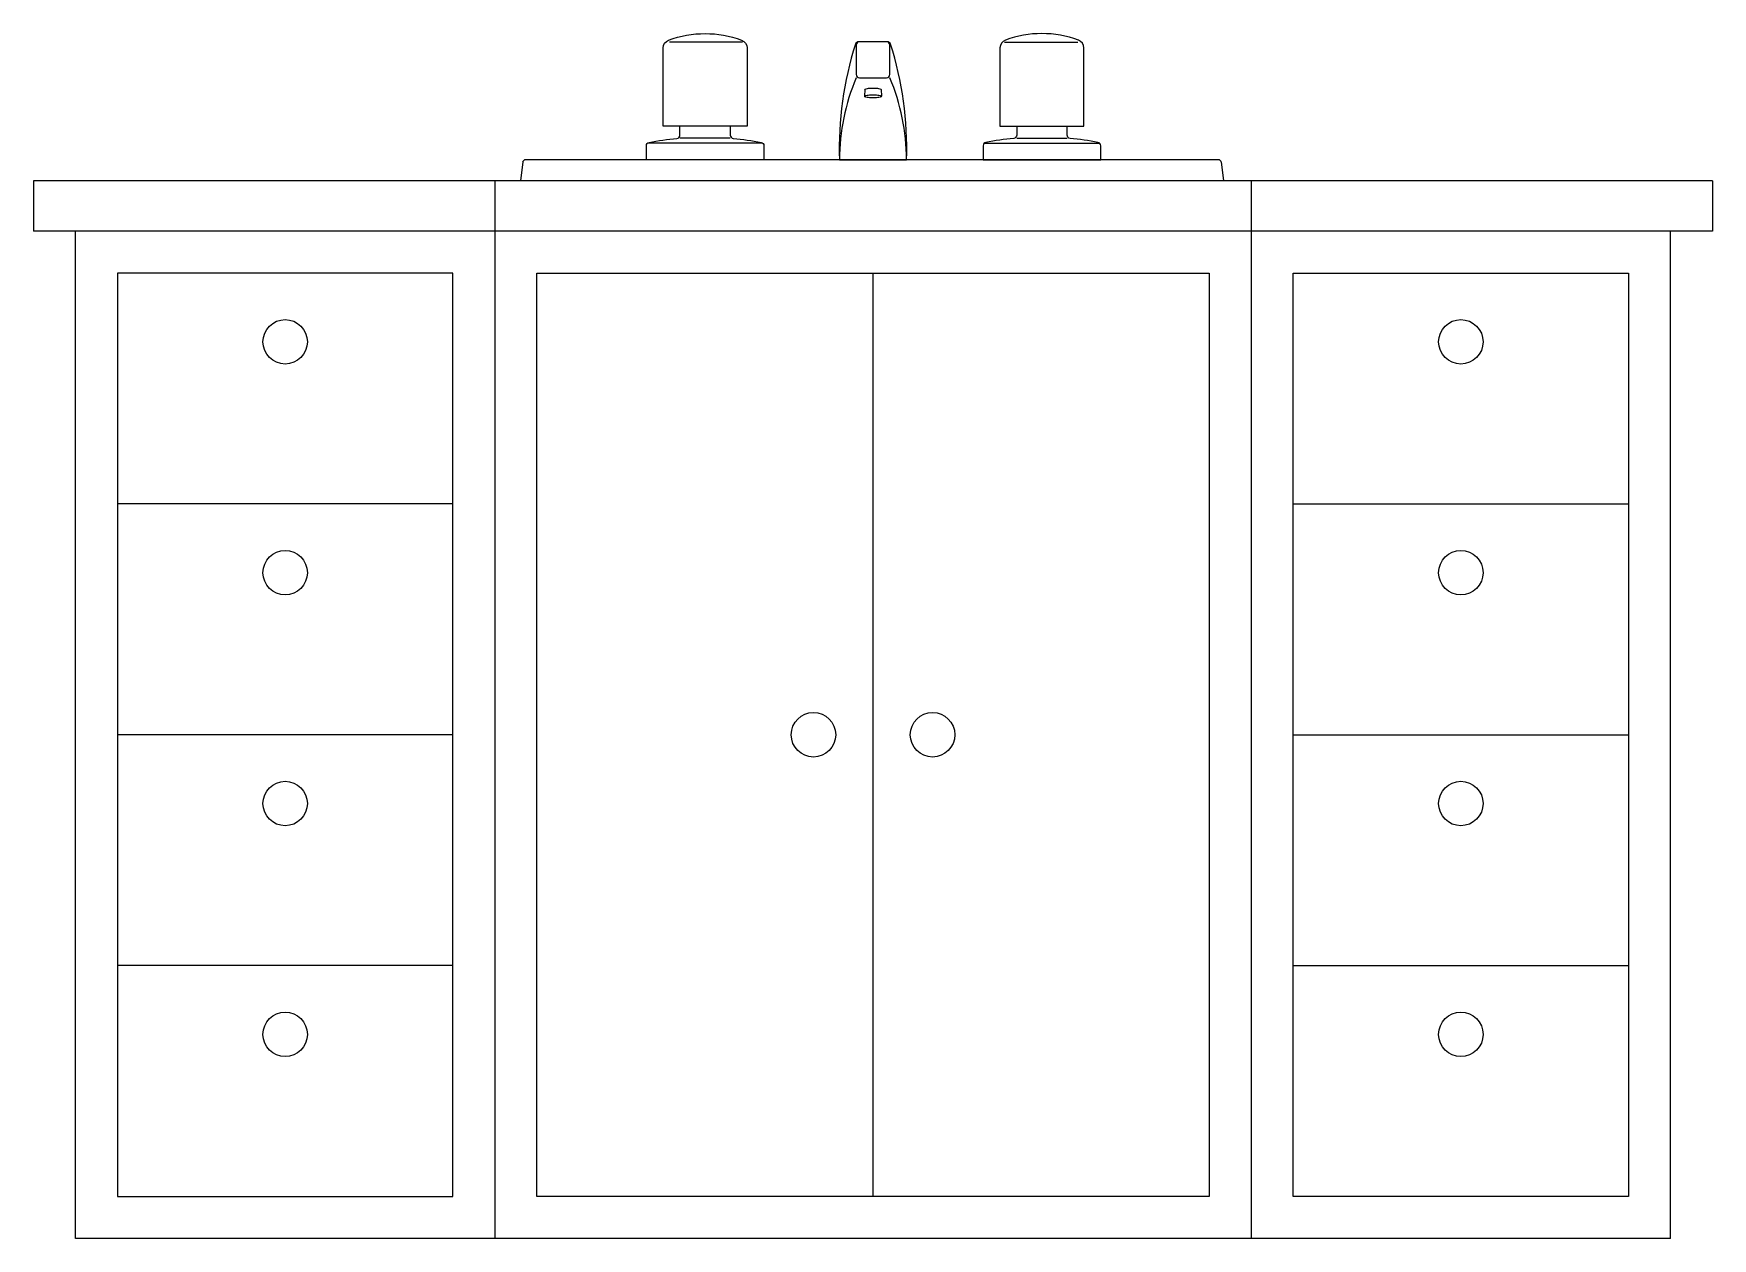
# Model space of a CAD drawing. Header units: millimetres. Extents: x -2895.828 to -2894.828, y 2960.175 to 2960.892.
import ezdxf

# ---------------------------------------------------------------- set-up
doc = ezdxf.new("R2010")
doc.units = ezdxf.units.MM
doc.header["$LTSCALE"] = 10
doc.layers.add('banheiro_louças', color=2, linetype='Continuous')

msp = doc.modelspace()

# ---------------------------------------------------------------- linework, layer by layer
at = {"layer": 'banheiro_louças'}
for p, q in [((-2895.40576, 2960.88707), (-2895.44939, 2960.88707)), ((-2895.24978, 2960.88707), (-2895.20615, 2960.88707)), ((-2895.33292, 2960.85899), (-2895.33308, 2960.8549)), ((-2895.32323, 2960.85899), (-2895.32308, 2960.8549)), ((-2895.41308, 2960.83001), (-2895.44308, 2960.83001)), ((-2895.24246, 2960.83001), (-2895.21246, 2960.83001)), ((-2895.39393, 2960.82707), (-2895.46223, 2960.82707)), ((-2895.26161, 2960.82707), (-2895.19331, 2960.82707)), ((-2895.53675, 2960.81586), (-2895.53813, 2960.80461)), ((-2895.12229, 2960.81707), (-2895.53507, 2960.81707)), ((-2895.12061, 2960.81586), (-2895.11923, 2960.80461)), ((-2895.82808, 2960.80461), (-2895.82808, 2960.77461)), ((-2894.82808, 2960.80461), (-2895.82808, 2960.80461)), ((-2894.82808, 2960.80461), (-2894.82808, 2960.77461)), ((-2894.82808, 2960.77461), (-2895.82808, 2960.77461)), ((-2895.80308, 2960.17461), (-2895.80308, 2960.77461)), ((-2894.85308, 2960.17461), (-2894.85308, 2960.77461)), ((-2894.85308, 2960.17461), (-2895.80308, 2960.17461))]:
    msp.add_line(p, q, dxfattribs=at)
at = {"layer": 'banheiro_louças', "color": 1}
for p, q in [((-2895.55336, 2960.80461), (-2895.55336, 2960.17461)), ((-2895.10279, 2960.80461), (-2895.10279, 2960.17461)), ((-2895.57836, 2960.74961), (-2895.77808, 2960.74961)), ((-2895.77808, 2960.74961), (-2895.77808, 2960.19961)), ((-2895.57836, 2960.19961), (-2895.57836, 2960.74961)), ((-2895.52836, 2960.19961), (-2895.52836, 2960.74961)), ((-2895.52836, 2960.74961), (-2895.12779, 2960.74961)), ((-2895.32808, 2960.74961), (-2895.32808, 2960.19961)), ((-2895.12779, 2960.74961), (-2895.12779, 2960.19961)), ((-2895.07779, 2960.74961), (-2894.87808, 2960.74961)), ((-2895.07779, 2960.19961), (-2895.07779, 2960.74961)), ((-2894.87808, 2960.74961), (-2894.87808, 2960.19961)), ((-2895.57836, 2960.61211), (-2895.77808, 2960.61211)), ((-2895.07779, 2960.61211), (-2894.87808, 2960.61211)), ((-2895.57836, 2960.47461), (-2895.77808, 2960.47461)), ((-2895.07779, 2960.47461), (-2894.87808, 2960.47461)), ((-2895.57836, 2960.33711), (-2895.77808, 2960.33711)), ((-2895.07779, 2960.33711), (-2894.87808, 2960.33711)), ((-2895.77808, 2960.19961), (-2895.57836, 2960.19961)), ((-2895.12779, 2960.19961), (-2895.52836, 2960.19961)), ((-2894.87808, 2960.19961), (-2895.07779, 2960.19961))]:
    msp.add_line(p, q, dxfattribs=at)
at = {"layer": 'banheiro_louças'}
for points in [[(-2895.40635, 2960.88838, -0.31412), (-2895.40308, 2960.88369), (-2895.40308, 2960.83707), (-2895.45308, 2960.83707), (-2895.45308, 2960.88369, -0.31412), (-2895.44981, 2960.88838, -0.178539)], [(-2895.24919, 2960.88838, 0.31412), (-2895.25246, 2960.88369), (-2895.25246, 2960.83707), (-2895.20246, 2960.83707), (-2895.20246, 2960.88369, 0.31412), (-2895.20573, 2960.88838, 0.178539)], [(-2895.33608, 2960.86592), (-2895.32008, 2960.86592, 0.414214), (-2895.31808, 2960.86792), (-2895.31808, 2960.88543, 0.414214), (-2895.32008, 2960.88743), (-2895.33608, 2960.88743, 0.414187), (-2895.33808, 2960.88543), (-2895.33808, 2960.86792, 0.414195)], [(-2895.32808, 2960.85402, -0.017953), (-2895.33014, 2960.85409, -0.025038), (-2895.33161, 2960.85427, -0.056318), (-2895.33292, 2960.85466, -0.302182), (-2895.33308, 2960.85489, -0.302182), (-2895.33292, 2960.85512, -0.056318), (-2895.33161, 2960.8555, -0.025038), (-2895.33014, 2960.85568, -0.017953), (-2895.32808, 2960.85575, -0.017953), (-2895.32601, 2960.85568, -0.025038), (-2895.32454, 2960.8555, -0.056318), (-2895.32323, 2960.85512, -0.302182), (-2895.32308, 2960.85489, -0.302182), (-2895.32323, 2960.85466, -0.056318), (-2895.32454, 2960.85427, -0.025038), (-2895.32601, 2960.85409, -0.017953)]]:
    msp.add_lwpolyline(points, format="xyb", close=True, dxfattribs=at)
for points in [[(-2895.33608, 2960.88743), (-2895.33662, 2960.88743, 0.326244), (-2895.33853, 2960.88604, 0.086097), (-2895.34808, 2960.81707), (-2895.30808, 2960.81707, 0.086097), (-2895.31763, 2960.88604, 0.326244), (-2895.31953, 2960.88743), (-2895.32008, 2960.88743)], [(-2895.32308, 2960.85876, 0.302182), (-2895.32323, 2960.85899, 0.056318), (-2895.32454, 2960.85937, 0.025038), (-2895.32601, 2960.85955, 0.017953), (-2895.32808, 2960.85962, 0.017953), (-2895.33014, 2960.85955, 0.025038), (-2895.33161, 2960.85937, 0.056318), (-2895.33292, 2960.85899, 0.302182), (-2895.33308, 2960.85876)], [(-2895.41308, 2960.83707), (-2895.41308, 2960.83183, 0.385936), (-2895.41127, 2960.82984, -0.024285), (-2895.39469, 2960.8274, -0.358293), (-2895.39308, 2960.82544), (-2895.39308, 2960.81707), (-2895.46308, 2960.81707), (-2895.46308, 2960.82544, -0.358293), (-2895.46146, 2960.8274, -0.024285), (-2895.44488, 2960.82984, 0.385936), (-2895.44308, 2960.83183), (-2895.44308, 2960.83707)], [(-2895.24246, 2960.83707), (-2895.24246, 2960.83183, -0.385936), (-2895.24426, 2960.82984, 0.024285), (-2895.26085, 2960.8274, 0.358293), (-2895.26246, 2960.82544), (-2895.26246, 2960.81707), (-2895.19246, 2960.81707), (-2895.19246, 2960.82544, 0.358293), (-2895.19407, 2960.8274, 0.024285), (-2895.21065, 2960.82984, -0.385936), (-2895.21246, 2960.83183), (-2895.21246, 2960.83707)]]:
    msp.add_lwpolyline(points, format="xyb", dxfattribs=at)
at = {"layer": 'banheiro_louças', "color": 1}
for centre in [(-2895.67822, 2960.70866), (-2894.97793, 2960.70866), (-2895.67822, 2960.57116), (-2894.97793, 2960.57116), (-2895.36354, 2960.47461), (-2895.29261, 2960.47461), (-2895.67822, 2960.43366), (-2894.97793, 2960.43366), (-2895.67822, 2960.29616), (-2894.97793, 2960.29616)]:
    msp.add_circle(centre, 0.01325, dxfattribs=at)
at = {"layer": 'banheiro_louças'}
for centre, radius, start, end in [((-2895.22182, 2960.81668), 0.12626, 157.04206, 179.82013), ((-2895.43433, 2960.81668), 0.12626, 0.17987, 22.95794), ((-2895.53507, 2960.81529), 0.00178, 90, 161.56505), ((-2895.12229, 2960.81529), 0.00178, 18.43495, 90)]:
    msp.add_arc(centre, radius, start, end, dxfattribs=at)

doc.saveas('drawing.dxf')
